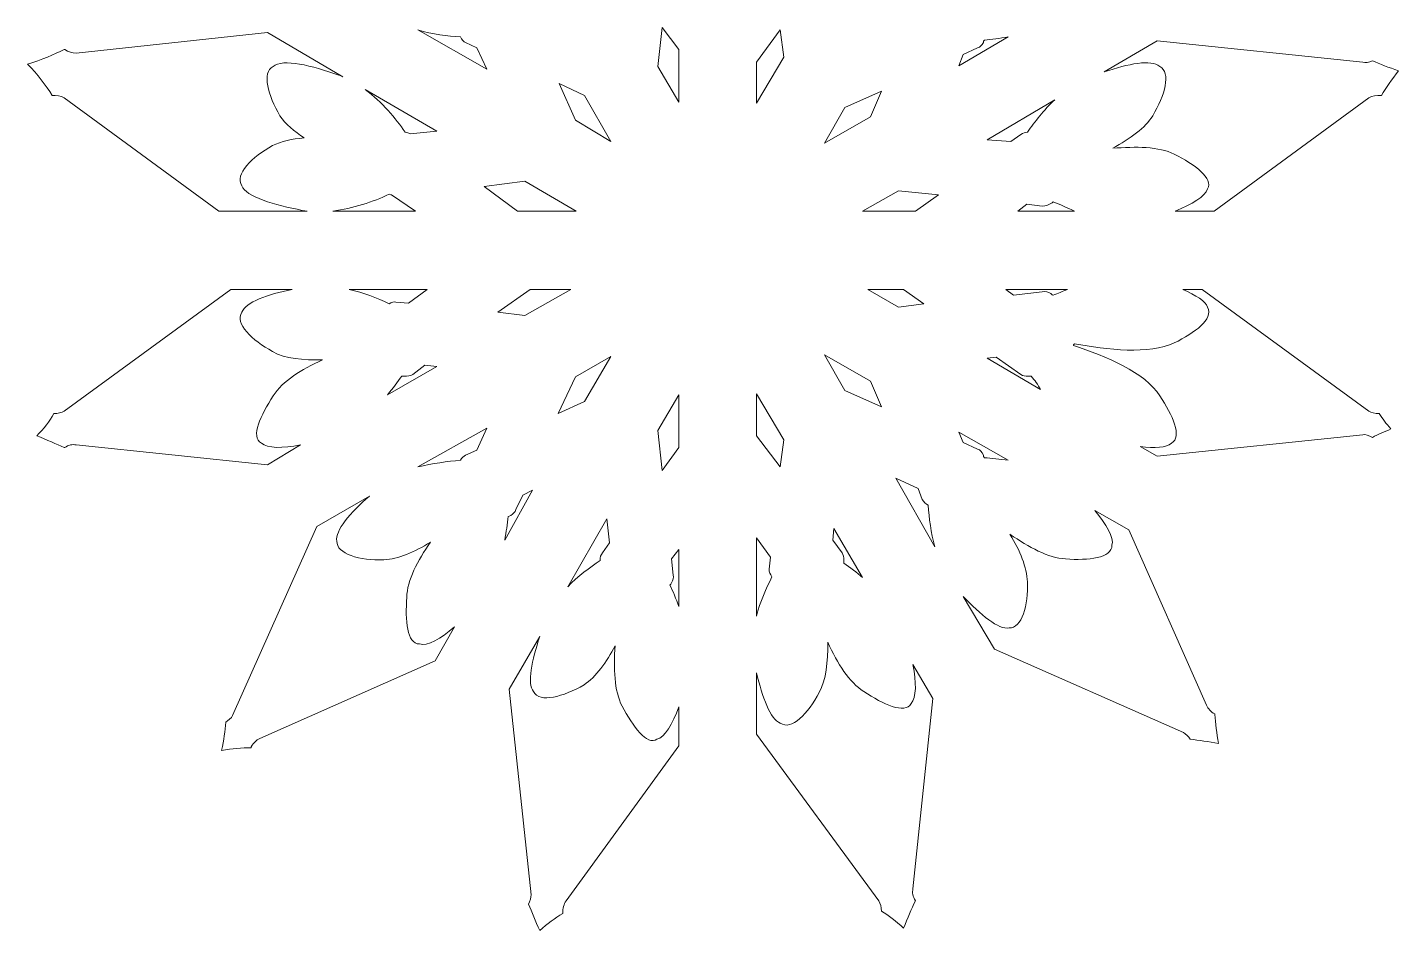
# Model space of a CAD drawing. Header units: centimetres. Extents: x -33.1 to -5.6, y 20.1 to 67.8.
# Drawn here: x -29.13 to -22.39, y 24.94 to 29.38 of the extents above; entities that cross this region are included whole.
import ezdxf

# ---------------------------------------------------------------- set-up
doc = ezdxf.new("R2010")
doc.units = ezdxf.units.CM
doc.header["$MEASUREMENT"] = 0
doc.layers.add('Layer 1', color=7, linetype='Continuous')

msp = doc.modelspace()

# ---------------------------------------------------------------- linework, layer by layer
at = {"layer": 'Layer 1', "color": 7, "lineweight": 0}
for points, knots in [([(-28.94663, 29.02937), (-28.94663, 29.02937), (-28.94663, 29.02937), (-28.94663, 29.02937), (-28.94663, 29.02937), (-28.96465, 29.04214), (-28.986, 29.04214), (-29.00559, 29.04214), (-29.00559, 29.04214), (-29.03667, 29.09165), (-29.07761, 29.14573), (-29.1277, 29.19602), (-29.1277, 29.19602), (-29.05558, 29.21736), (-28.9974, 29.24241), (-28.94663, 29.26775), (-28.94663, 29.26775), (-28.94663, 29.26775), (-28.94663, 29.26775), (-28.94331, 29.26775), (-28.94331, 29.26775), (-28.92791, 29.25498), (-28.90569, 29.2504), (-28.88844, 29.2504), (-28.88844, 29.2504), (-28.88844, 29.2504), (-27.94838, 29.35088), (-27.94838, 29.35088), (-27.94838, 29.35088), (-27.94838, 29.35088), (-27.57737, 29.13375), (-27.57737, 29.13375), (-27.57737, 29.13375), (-27.58068, 29.13375), (-27.58897, 29.14164), (-27.59784, 29.14164), (-27.59784, 29.14164), (-27.72813, 29.18783), (-27.87383, 29.22594), (-27.91964, 29.18374), (-27.91964, 29.18374), (-27.97791, 29.15421), (-27.94429, 29.04214), (-27.88689, 28.94166), (-27.88689, 28.94166), (-27.86067, 28.89956), (-27.81487, 28.86603), (-27.76819, 28.8328), (-27.76819, 28.8328), (-27.82715, 28.8291), (-27.88036, 28.81565), (-27.92305, 28.79518), (-27.92305, 28.79518), (-28.02372, 28.7411), (-28.11133, 28.65261), (-28.07362, 28.59823), (-28.07362, 28.59823), (-28.05724, 28.54453), (-27.91077, 28.50243), (-27.77725, 28.47709), (-27.77725, 28.47709), (-27.76819, 28.47339), (-27.76078, 28.47339), (-27.7526, 28.47339), (-27.7526, 28.47339), (-27.7526, 28.47339), (-28.18754, 28.47339), (-28.18754, 28.47339), (-28.18754, 28.47339), (-28.18754, 28.47339), (-28.94663, 29.02937), (-28.94663, 29.02937)], [0, 0, 0, 0, 0.0526316, 0.0526316, 0.0526316, 0.0526316, 0.1052632, 0.1052632, 0.1052632, 0.1052632, 0.1578947, 0.1578947, 0.1578947, 0.1578947, 0.2105263, 0.2105263, 0.2105263, 0.2105263, 0.2631579, 0.2631579, 0.2631579, 0.2631579, 0.3157895, 0.3157895, 0.3157895, 0.3157895, 0.3684211, 0.3684211, 0.3684211, 0.3684211, 0.4210526, 0.4210526, 0.4210526, 0.4210526, 0.4736842, 0.4736842, 0.4736842, 0.4736842, 0.5263158, 0.5263158, 0.5263158, 0.5263158, 0.5789474, 0.5789474, 0.5789474, 0.5789474, 0.6315789, 0.6315789, 0.6315789, 0.6315789, 0.6842105, 0.6842105, 0.6842105, 0.6842105, 0.7368421, 0.7368421, 0.7368421, 0.7368421, 0.7894737, 0.7894737, 0.7894737, 0.7894737, 0.8421053, 0.8421053, 0.8421053, 0.8421053, 0.8947368, 0.8947368, 0.8947368, 0.8947368, 1, 1, 1, 1]), ([(-27.00004, 29.32953), (-27.00004, 29.32953), (-27.00004, 29.32953), (-27.00004, 29.32953), (-27.00004, 29.32953), (-26.99186, 29.31726), (-26.98289, 29.30498), (-26.9747, 29.30127), (-26.9747, 29.30127), (-26.9747, 29.30127), (-26.91974, 29.27545), (-26.91974, 29.27545), (-26.91974, 29.27545), (-26.91974, 29.27545), (-26.87062, 29.17156), (-26.87062, 29.17156), (-26.87062, 29.17156), (-26.87062, 29.17156), (-27.20889, 29.36355), (-27.20889, 29.36355), (-27.20889, 29.36355), (-27.13833, 29.3423), (-27.06144, 29.33441), (-27.00004, 29.32953)], [0, 0, 0, 0, 0.1428571, 0.1428571, 0.1428571, 0.1428571, 0.2857143, 0.2857143, 0.2857143, 0.2857143, 0.4285714, 0.4285714, 0.4285714, 0.4285714, 0.5714286, 0.5714286, 0.5714286, 0.5714286, 0.7142857, 0.7142857, 0.7142857, 0.7142857, 1, 1, 1, 1]), ([(-25.92569, 29.00803), (-25.92569, 29.00803), (-25.92569, 29.00803), (-25.92569, 29.00803), (-25.92569, 29.00803), (-25.92569, 29.00803), (-26.02958, 29.18374), (-26.02958, 29.18374), (-26.02958, 29.18374), (-26.02958, 29.18374), (-26.00911, 29.37622), (-26.00911, 29.37622), (-26.00911, 29.37622), (-26.00911, 29.37622), (-25.92569, 29.26775), (-25.92569, 29.26775), (-25.92569, 29.26775), (-25.92569, 29.26775), (-25.92569, 29.00803), (-25.92569, 29.00803)], [0, 0, 0, 0, 0.1666667, 0.1666667, 0.1666667, 0.1666667, 0.3333333, 0.3333333, 0.3333333, 0.3333333, 0.5, 0.5, 0.5, 0.5, 0.6666667, 0.6666667, 0.6666667, 0.6666667, 1, 1, 1, 1]), ([(-25.54473, 29.20508), (-25.54473, 29.20508), (-25.54473, 29.20508), (-25.54473, 29.20508), (-25.54473, 29.20508), (-25.54473, 29.20508), (-25.42779, 29.36355), (-25.42779, 29.36355), (-25.42779, 29.36355), (-25.42779, 29.36355), (-25.41044, 29.22964), (-25.41044, 29.22964), (-25.41044, 29.22964), (-25.41044, 29.22964), (-25.54473, 29.00403), (-25.54473, 29.00403), (-25.54473, 29.00403), (-25.54473, 29.00403), (-25.54473, 29.20508), (-25.54473, 29.20508)], [0, 0, 0, 0, 0.1666667, 0.1666667, 0.1666667, 0.1666667, 0.3333333, 0.3333333, 0.3333333, 0.3333333, 0.5, 0.5, 0.5, 0.5, 0.6666667, 0.6666667, 0.6666667, 0.6666667, 1, 1, 1, 1]), ([(-24.52846, 29.24241), (-24.52846, 29.24241), (-24.52846, 29.24241), (-24.52846, 29.24241), (-24.52846, 29.24241), (-24.52846, 29.24241), (-24.4581, 29.27545), (-24.4581, 29.27545), (-24.4581, 29.27545), (-24.44504, 29.28032), (-24.43764, 29.28851), (-24.42945, 29.30127), (-24.42945, 29.30127), (-24.42945, 29.30498), (-24.42945, 29.31355), (-24.42458, 29.31355), (-24.42458, 29.31355), (-24.39183, 29.31726), (-24.34827, 29.32213), (-24.30734, 29.32953), (-24.30734, 29.32953), (-24.30734, 29.32953), (-24.55059, 29.18783), (-24.55059, 29.18783), (-24.55059, 29.18783), (-24.55059, 29.18783), (-24.52846, 29.24241), (-24.52846, 29.24241)], [0, 0, 0, 0, 0.125, 0.125, 0.125, 0.125, 0.25, 0.25, 0.25, 0.25, 0.375, 0.375, 0.375, 0.375, 0.5, 0.5, 0.5, 0.5, 0.625, 0.625, 0.625, 0.625, 0.75, 0.75, 0.75, 0.75, 1, 1, 1, 1]), ([(-23.29613, 28.47339), (-23.29613, 28.47339), (-23.29613, 28.47339), (-23.29613, 28.47339), (-23.29613, 28.47339), (-23.29613, 28.47339), (-23.48764, 28.47339), (-23.48764, 28.47339), (-23.48764, 28.47339), (-23.4049, 28.50691), (-23.33775, 28.54453), (-23.32888, 28.58263), (-23.32888, 28.58263), (-23.29613, 28.63263), (-23.39174, 28.70348), (-23.49163, 28.75299), (-23.49163, 28.75299), (-23.56784, 28.79109), (-23.68167, 28.79109), (-23.79404, 28.78213), (-23.79404, 28.78213), (-23.70954, 28.8291), (-23.63333, 28.8828), (-23.59747, 28.94166), (-23.59747, 28.94166), (-23.53831, 29.04214), (-23.50566, 29.15421), (-23.56307, 29.18374), (-23.56307, 29.18374), (-23.60478, 29.22194), (-23.71861, 29.19602), (-23.83565, 29.15792), (-23.83565, 29.15792), (-23.83565, 29.15792), (-23.57613, 29.30956), (-23.57613, 29.30956), (-23.57613, 29.30956), (-23.57613, 29.30956), (-22.56551, 29.20508), (-22.56551, 29.20508), (-22.56551, 29.20508), (-22.55157, 29.2006), (-22.53598, 29.20508), (-22.51805, 29.21278), (-22.51805, 29.21278), (-22.48043, 29.19602), (-22.43862, 29.17955), (-22.38941, 29.16279), (-22.38941, 29.16279), (-22.42215, 29.12156), (-22.45168, 29.07937), (-22.47302, 29.04214), (-22.47302, 29.04214), (-22.47302, 29.04214), (-22.47702, 29.04214), (-22.47702, 29.04214), (-22.47702, 29.04214), (-22.4967, 29.04214), (-22.51805, 29.04214), (-22.53598, 29.02937), (-22.53598, 29.02937), (-22.53598, 29.02937), (-23.29613, 28.47339), (-23.29613, 28.47339)], [0, 0, 0, 0, 0.0588235, 0.0588235, 0.0588235, 0.0588235, 0.1176471, 0.1176471, 0.1176471, 0.1176471, 0.1764706, 0.1764706, 0.1764706, 0.1764706, 0.2352941, 0.2352941, 0.2352941, 0.2352941, 0.2941176, 0.2941176, 0.2941176, 0.2941176, 0.3529412, 0.3529412, 0.3529412, 0.3529412, 0.4117647, 0.4117647, 0.4117647, 0.4117647, 0.4705882, 0.4705882, 0.4705882, 0.4705882, 0.5294118, 0.5294118, 0.5294118, 0.5294118, 0.5882353, 0.5882353, 0.5882353, 0.5882353, 0.6470588, 0.6470588, 0.6470588, 0.6470588, 0.7058824, 0.7058824, 0.7058824, 0.7058824, 0.7647059, 0.7647059, 0.7647059, 0.7647059, 0.8235294, 0.8235294, 0.8235294, 0.8235294, 0.8823529, 0.8823529, 0.8823529, 0.8823529, 1, 1, 1, 1]), ([(-27.24651, 28.85327), (-27.24651, 28.85327), (-27.24651, 28.85327), (-27.24651, 28.85327), (-27.24651, 28.85327), (-27.25469, 28.85834), (-27.26298, 28.85834), (-27.27194, 28.86194), (-27.27194, 28.86194), (-27.31697, 28.92909), (-27.38499, 29.00803), (-27.46773, 29.07118), (-27.46773, 29.07118), (-27.46773, 29.07118), (-27.1164, 28.86603), (-27.1164, 28.86603), (-27.1164, 28.86603), (-27.1164, 28.86603), (-27.24651, 28.85327), (-27.24651, 28.85327)], [0, 0, 0, 0, 0.1666667, 0.1666667, 0.1666667, 0.1666667, 0.3333333, 0.3333333, 0.3333333, 0.3333333, 0.5, 0.5, 0.5, 0.5, 0.6666667, 0.6666667, 0.6666667, 0.6666667, 1, 1, 1, 1]), ([(-26.38997, 29.04214), (-26.38997, 29.04214), (-26.38997, 29.04214), (-26.38997, 29.04214), (-26.38997, 29.04214), (-26.38997, 29.04214), (-26.26055, 28.81565), (-26.26055, 28.81565), (-26.26055, 28.81565), (-26.26055, 28.81565), (-26.43499, 28.92042), (-26.43499, 28.92042), (-26.43499, 28.92042), (-26.43499, 28.92042), (-26.5152, 29.10022), (-26.5152, 29.10022), (-26.5152, 29.10022), (-26.5152, 29.10022), (-26.38997, 29.04214), (-26.38997, 29.04214)], [0, 0, 0, 0, 0.1666667, 0.1666667, 0.1666667, 0.1666667, 0.3333333, 0.3333333, 0.3333333, 0.3333333, 0.5, 0.5, 0.5, 0.5, 0.6666667, 0.6666667, 0.6666667, 0.6666667, 1, 1, 1, 1]), ([(-25.11076, 28.98318), (-25.11076, 28.98318), (-25.11076, 28.98318), (-25.11076, 28.98318), (-25.11076, 28.98318), (-25.11076, 28.98318), (-24.93066, 29.06212), (-24.93066, 29.06212), (-24.93066, 29.06212), (-24.93066, 29.06212), (-24.98475, 28.93718), (-24.98475, 28.93718), (-24.98475, 28.93718), (-24.98475, 28.93718), (-25.21066, 28.80746), (-25.21066, 28.80746), (-25.21066, 28.80746), (-25.21066, 28.80746), (-25.11076, 28.98318), (-25.11076, 28.98318)], [0, 0, 0, 0, 0.1666667, 0.1666667, 0.1666667, 0.1666667, 0.3333333, 0.3333333, 0.3333333, 0.3333333, 0.5, 0.5, 0.5, 0.5, 0.6666667, 0.6666667, 0.6666667, 0.6666667, 1, 1, 1, 1]), ([(-24.41142, 28.82423), (-24.41142, 28.82423), (-24.41142, 28.82423), (-24.41142, 28.82423), (-24.41142, 28.82423), (-24.41142, 28.82423), (-24.0789, 29.02079), (-24.0789, 29.02079), (-24.0789, 29.02079), (-24.13211, 28.9708), (-24.17792, 28.91184), (-24.21319, 28.86194), (-24.21319, 28.86194), (-24.2246, 28.85834), (-24.23619, 28.85834), (-24.24594, 28.84927), (-24.24594, 28.84927), (-24.24594, 28.84927), (-24.29506, 28.81565), (-24.29506, 28.81565), (-24.29506, 28.81565), (-24.29506, 28.81565), (-24.41142, 28.82423), (-24.41142, 28.82423)], [0, 0, 0, 0, 0.1428571, 0.1428571, 0.1428571, 0.1428571, 0.2857143, 0.2857143, 0.2857143, 0.2857143, 0.4285714, 0.4285714, 0.4285714, 0.4285714, 0.5714286, 0.5714286, 0.5714286, 0.5714286, 0.7142857, 0.7142857, 0.7142857, 0.7142857, 1, 1, 1, 1]), ([(-26.88368, 28.59452), (-26.88368, 28.59452), (-26.88368, 28.59452), (-26.88368, 28.59452), (-26.88368, 28.59452), (-26.88368, 28.59452), (-26.68312, 28.61986), (-26.68312, 28.61986), (-26.68312, 28.61986), (-26.68312, 28.61986), (-26.431, 28.47339), (-26.431, 28.47339), (-26.431, 28.47339), (-26.431, 28.47339), (-26.72005, 28.47339), (-26.72005, 28.47339), (-26.72005, 28.47339), (-26.72005, 28.47339), (-26.88368, 28.59452), (-26.88368, 28.59452)], [0, 0, 0, 0, 0.1666667, 0.1666667, 0.1666667, 0.1666667, 0.3333333, 0.3333333, 0.3333333, 0.3333333, 0.5, 0.5, 0.5, 0.5, 0.6666667, 0.6666667, 0.6666667, 0.6666667, 1, 1, 1, 1]), ([(-24.76353, 28.47339), (-24.76353, 28.47339), (-24.76353, 28.47339), (-24.76353, 28.47339), (-24.76353, 28.47339), (-24.76353, 28.47339), (-25.02315, 28.47339), (-25.02315, 28.47339), (-25.02315, 28.47339), (-25.02315, 28.47339), (-24.84627, 28.57318), (-24.84627, 28.57318), (-24.84627, 28.57318), (-24.84627, 28.57318), (-24.6497, 28.55281), (-24.6497, 28.55281), (-24.6497, 28.55281), (-24.6497, 28.55281), (-24.76353, 28.47339), (-24.76353, 28.47339)], [0, 0, 0, 0, 0.1666667, 0.1666667, 0.1666667, 0.1666667, 0.3333333, 0.3333333, 0.3333333, 0.3333333, 0.5, 0.5, 0.5, 0.5, 0.6666667, 0.6666667, 0.6666667, 0.6666667, 1, 1, 1, 1]), ([(-27.62737, 28.47339), (-27.62737, 28.47339), (-27.62737, 28.47339), (-27.62737, 28.47339), (-27.62737, 28.47339), (-27.52669, 28.48596), (-27.42992, 28.5188), (-27.34971, 28.55642), (-27.34971, 28.55642), (-27.34572, 28.55281), (-27.33831, 28.55281), (-27.33831, 28.55281), (-27.33831, 28.55281), (-27.33831, 28.55281), (-27.22117, 28.47339), (-27.22117, 28.47339), (-27.22117, 28.47339), (-27.22117, 28.47339), (-27.62737, 28.47339), (-27.62737, 28.47339)], [0, 0, 0, 0, 0.1666667, 0.1666667, 0.1666667, 0.1666667, 0.3333333, 0.3333333, 0.3333333, 0.3333333, 0.5, 0.5, 0.5, 0.5, 0.6666667, 0.6666667, 0.6666667, 0.6666667, 1, 1, 1, 1]), ([(-24.26075, 28.47339), (-24.26075, 28.47339), (-24.26075, 28.47339), (-24.26075, 28.47339), (-24.26075, 28.47339), (-24.26075, 28.47339), (-24.21651, 28.50691), (-24.21651, 28.50691), (-24.21651, 28.50691), (-24.21651, 28.50691), (-24.14039, 28.49833), (-24.14039, 28.49833), (-24.14039, 28.49833), (-24.12315, 28.49833), (-24.11165, 28.50243), (-24.09859, 28.51061), (-24.09859, 28.51061), (-24.09362, 28.51061), (-24.0903, 28.5188), (-24.08631, 28.5188), (-24.08631, 28.5188), (-24.0561, 28.50691), (-24.01916, 28.48966), (-23.98154, 28.47339), (-23.98154, 28.47339), (-23.98154, 28.47339), (-24.26075, 28.47339), (-24.26075, 28.47339)], [0, 0, 0, 0, 0.125, 0.125, 0.125, 0.125, 0.25, 0.25, 0.25, 0.25, 0.375, 0.375, 0.375, 0.375, 0.5, 0.5, 0.5, 0.5, 0.625, 0.625, 0.625, 0.625, 0.75, 0.75, 0.75, 0.75, 1, 1, 1, 1]), ([(-28.88844, 27.32399), (-28.88844, 27.32399), (-28.88844, 27.32399), (-28.88844, 27.32399), (-28.88844, 27.32399), (-28.90569, 27.32847), (-28.92791, 27.32399), (-28.94331, 27.31054), (-28.94331, 27.31054), (-28.94331, 27.31054), (-28.94663, 27.31054), (-28.94663, 27.31054), (-28.94663, 27.31054), (-28.986, 27.32847), (-29.03102, 27.34845), (-29.0818, 27.36941), (-29.0818, 27.36941), (-29.04739, 27.40303), (-29.01874, 27.44065), (-28.9974, 27.47836), (-28.9974, 27.47836), (-28.97606, 27.47836), (-28.96066, 27.48275), (-28.94663, 27.49064), (-28.94663, 27.49064), (-28.94663, 27.49064), (-28.12848, 28.08843), (-28.12848, 28.08843), (-28.12848, 28.08843), (-28.12848, 28.08843), (-27.82715, 28.08843), (-27.82715, 28.08843), (-27.82715, 28.08843), (-27.94429, 28.06388), (-28.05724, 28.02577), (-28.07362, 27.97578), (-28.07362, 27.97578), (-28.11133, 27.92169), (-28.02372, 27.83778), (-27.92305, 27.7834), (-27.92305, 27.7834), (-27.86067, 27.74529), (-27.77228, 27.74159), (-27.67726, 27.74159), (-27.67726, 27.74159), (-27.78135, 27.69608), (-27.87383, 27.63721), (-27.91964, 27.56597), (-27.91964, 27.56597), (-27.98103, 27.46969), (-28.03346, 27.36492), (-27.97791, 27.33218), (-27.97791, 27.33218), (-27.94838, 27.30684), (-27.87383, 27.30684), (-27.78534, 27.32399), (-27.78534, 27.32399), (-27.78534, 27.32399), (-27.94838, 27.22693), (-27.94838, 27.22693), (-27.94838, 27.22693), (-27.94838, 27.22693), (-28.88844, 27.32399), (-28.88844, 27.32399)], [0, 0, 0, 0, 0.0588235, 0.0588235, 0.0588235, 0.0588235, 0.1176471, 0.1176471, 0.1176471, 0.1176471, 0.1764706, 0.1764706, 0.1764706, 0.1764706, 0.2352941, 0.2352941, 0.2352941, 0.2352941, 0.2941176, 0.2941176, 0.2941176, 0.2941176, 0.3529412, 0.3529412, 0.3529412, 0.3529412, 0.4117647, 0.4117647, 0.4117647, 0.4117647, 0.4705882, 0.4705882, 0.4705882, 0.4705882, 0.5294118, 0.5294118, 0.5294118, 0.5294118, 0.5882353, 0.5882353, 0.5882353, 0.5882353, 0.6470588, 0.6470588, 0.6470588, 0.6470588, 0.7058824, 0.7058824, 0.7058824, 0.7058824, 0.7647059, 0.7647059, 0.7647059, 0.7647059, 0.8235294, 0.8235294, 0.8235294, 0.8235294, 0.8823529, 0.8823529, 0.8823529, 0.8823529, 1, 1, 1, 1]), ([(-27.16299, 28.08843), (-27.16299, 28.08843), (-27.16299, 28.08843), (-27.16299, 28.08843), (-27.16299, 28.08843), (-27.16299, 28.08843), (-27.25469, 28.02158), (-27.25469, 28.02158), (-27.25469, 28.02158), (-27.25469, 28.02158), (-27.31697, 28.02577), (-27.31697, 28.02577), (-27.31697, 28.02577), (-27.32603, 28.02986), (-27.33831, 28.02577), (-27.34971, 28.01758), (-27.34971, 28.01758), (-27.41033, 28.04663), (-27.47582, 28.07196), (-27.54628, 28.08843), (-27.54628, 28.08843), (-27.54628, 28.08843), (-27.16299, 28.08843), (-27.16299, 28.08843)], [0, 0, 0, 0, 0.1428571, 0.1428571, 0.1428571, 0.1428571, 0.2857143, 0.2857143, 0.2857143, 0.2857143, 0.4285714, 0.4285714, 0.4285714, 0.4285714, 0.5714286, 0.5714286, 0.5714286, 0.5714286, 0.7142857, 0.7142857, 0.7142857, 0.7142857, 1, 1, 1, 1]), ([(-26.81575, 27.97578), (-26.81575, 27.97578), (-26.81575, 27.97578), (-26.81575, 27.97578), (-26.81575, 27.97578), (-26.81575, 27.97578), (-26.6569, 28.08843), (-26.6569, 28.08843), (-26.6569, 28.08843), (-26.6569, 28.08843), (-26.45799, 28.08843), (-26.45799, 28.08843), (-26.45799, 28.08843), (-26.45799, 28.08843), (-26.68312, 27.9595), (-26.68312, 27.9595), (-26.68312, 27.9595), (-26.68312, 27.9595), (-26.81575, 27.97578), (-26.81575, 27.97578)], [0, 0, 0, 0, 0.1666667, 0.1666667, 0.1666667, 0.1666667, 0.3333333, 0.3333333, 0.3333333, 0.3333333, 0.5, 0.5, 0.5, 0.5, 0.6666667, 0.6666667, 0.6666667, 0.6666667, 1, 1, 1, 1]), ([(-24.99781, 28.08843), (-24.99781, 28.08843), (-24.99781, 28.08843), (-24.99781, 28.08843), (-24.99781, 28.08843), (-24.99781, 28.08843), (-24.82171, 28.08843), (-24.82171, 28.08843), (-24.82171, 28.08843), (-24.82171, 28.08843), (-24.72182, 28.01758), (-24.72182, 28.01758), (-24.72182, 28.01758), (-24.72182, 28.01758), (-24.84627, 28.00111), (-24.84627, 28.00111), (-24.84627, 28.00111), (-24.84627, 28.00111), (-24.99781, 28.08843), (-24.99781, 28.08843)], [0, 0, 0, 0, 0.1666667, 0.1666667, 0.1666667, 0.1666667, 0.3333333, 0.3333333, 0.3333333, 0.3333333, 0.5, 0.5, 0.5, 0.5, 0.6666667, 0.6666667, 0.6666667, 0.6666667, 1, 1, 1, 1]), ([(-24.282, 28.05939), (-24.282, 28.05939), (-24.282, 28.05939), (-24.282, 28.05939), (-24.282, 28.05939), (-24.282, 28.05939), (-24.31962, 28.08843), (-24.31962, 28.08843), (-24.31962, 28.08843), (-24.31962, 28.08843), (-24.01663, 28.08843), (-24.01663, 28.08843), (-24.01663, 28.08843), (-24.03963, 28.08025), (-24.06496, 28.06758), (-24.08631, 28.05939), (-24.08631, 28.05939), (-24.0903, 28.05939), (-24.09362, 28.06388), (-24.09859, 28.06758), (-24.09859, 28.06758), (-24.11165, 28.07616), (-24.12315, 28.08025), (-24.14039, 28.07616), (-24.14039, 28.07616), (-24.14039, 28.07616), (-24.282, 28.05939), (-24.282, 28.05939)], [0, 0, 0, 0, 0.125, 0.125, 0.125, 0.125, 0.25, 0.25, 0.25, 0.25, 0.375, 0.375, 0.375, 0.375, 0.5, 0.5, 0.5, 0.5, 0.625, 0.625, 0.625, 0.625, 0.75, 0.75, 0.75, 0.75, 1, 1, 1, 1]), ([(-22.53598, 27.49064), (-22.53598, 27.49064), (-22.53598, 27.49064), (-22.53598, 27.49064), (-22.53598, 27.49064), (-22.52292, 27.48275), (-22.50742, 27.47836), (-22.48443, 27.47836), (-22.48443, 27.47836), (-22.46815, 27.45254), (-22.45168, 27.42915), (-22.42722, 27.40303), (-22.42722, 27.40303), (-22.45996, 27.38656), (-22.49017, 27.37837), (-22.51805, 27.36122), (-22.51805, 27.36122), (-22.53598, 27.36941), (-22.55157, 27.37837), (-22.56551, 27.37399), (-22.56551, 27.37399), (-22.56551, 27.37399), (-23.57613, 27.26903), (-23.57613, 27.26903), (-23.57613, 27.26903), (-23.57613, 27.26903), (-23.65955, 27.31571), (-23.65955, 27.31571), (-23.65955, 27.31571), (-23.5884, 27.30684), (-23.52944, 27.31054), (-23.50566, 27.33218), (-23.50566, 27.33218), (-23.45002, 27.36492), (-23.50069, 27.46969), (-23.56307, 27.56597), (-23.56307, 27.56597), (-23.63333, 27.67932), (-23.83078, 27.76244), (-23.98641, 27.81215), (-23.98641, 27.81215), (-23.98641, 27.81215), (-23.98641, 27.81644), (-23.98641, 27.81644), (-23.98641, 27.81644), (-23.98641, 27.81644), (-23.98154, 27.82102), (-23.98154, 27.82102), (-23.98154, 27.82102), (-23.82337, 27.79227), (-23.61374, 27.76693), (-23.49163, 27.82521), (-23.49163, 27.82521), (-23.39174, 27.87559), (-23.29613, 27.94186), (-23.32888, 28.00111), (-23.32888, 28.00111), (-23.33375, 28.02986), (-23.38862, 28.05939), (-23.45002, 28.08843), (-23.45002, 28.08843), (-23.45002, 28.08843), (-23.355, 28.08843), (-23.355, 28.08843), (-23.355, 28.08843), (-23.355, 28.08843), (-22.53598, 27.49064), (-22.53598, 27.49064)], [0, 0, 0, 0, 0.0555556, 0.0555556, 0.0555556, 0.0555556, 0.1111111, 0.1111111, 0.1111111, 0.1111111, 0.1666667, 0.1666667, 0.1666667, 0.1666667, 0.2222222, 0.2222222, 0.2222222, 0.2222222, 0.2777778, 0.2777778, 0.2777778, 0.2777778, 0.3333333, 0.3333333, 0.3333333, 0.3333333, 0.3888889, 0.3888889, 0.3888889, 0.3888889, 0.4444444, 0.4444444, 0.4444444, 0.4444444, 0.5, 0.5, 0.5, 0.5, 0.5555556, 0.5555556, 0.5555556, 0.5555556, 0.6111111, 0.6111111, 0.6111111, 0.6111111, 0.6666667, 0.6666667, 0.6666667, 0.6666667, 0.7222222, 0.7222222, 0.7222222, 0.7222222, 0.7777778, 0.7777778, 0.7777778, 0.7777778, 0.8333333, 0.8333333, 0.8333333, 0.8333333, 0.8888889, 0.8888889, 0.8888889, 0.8888889, 1, 1, 1, 1]), ([(-24.98475, 27.63721), (-24.98475, 27.63721), (-24.98475, 27.63721), (-24.98475, 27.63721), (-24.98475, 27.63721), (-24.98475, 27.63721), (-24.93066, 27.51198), (-24.93066, 27.51198), (-24.93066, 27.51198), (-24.93066, 27.51198), (-25.11076, 27.59131), (-25.11076, 27.59131), (-25.11076, 27.59131), (-25.11076, 27.59131), (-25.21066, 27.76693), (-25.21066, 27.76693), (-25.21066, 27.76693), (-25.21066, 27.76693), (-24.98475, 27.63721), (-24.98475, 27.63721)], [0, 0, 0, 0, 0.1666667, 0.1666667, 0.1666667, 0.1666667, 0.3333333, 0.3333333, 0.3333333, 0.3333333, 0.5, 0.5, 0.5, 0.5, 0.6666667, 0.6666667, 0.6666667, 0.6666667, 1, 1, 1, 1]), ([(-27.28832, 27.66255), (-27.28832, 27.66255), (-27.28832, 27.66255), (-27.28832, 27.66255), (-27.28832, 27.66255), (-27.28422, 27.66255), (-27.28003, 27.66255), (-27.28003, 27.66255), (-27.28003, 27.66255), (-27.25801, 27.66255), (-27.24651, 27.66255), (-27.23335, 27.67074), (-27.23335, 27.67074), (-27.23335, 27.67074), (-27.17527, 27.71625), (-27.17527, 27.71625), (-27.17527, 27.71625), (-27.17527, 27.71625), (-27.1164, 27.70884), (-27.1164, 27.70884), (-27.1164, 27.70884), (-27.1164, 27.70884), (-27.35878, 27.57036), (-27.35878, 27.57036), (-27.35878, 27.57036), (-27.33012, 27.6033), (-27.30878, 27.63263), (-27.28832, 27.66255)], [0, 0, 0, 0, 0.125, 0.125, 0.125, 0.125, 0.25, 0.25, 0.25, 0.25, 0.375, 0.375, 0.375, 0.375, 0.5, 0.5, 0.5, 0.5, 0.625, 0.625, 0.625, 0.625, 0.75, 0.75, 0.75, 0.75, 1, 1, 1, 1]), ([(-26.38997, 27.53683), (-26.38997, 27.53683), (-26.38997, 27.53683), (-26.38997, 27.53683), (-26.38997, 27.53683), (-26.38997, 27.53683), (-26.51929, 27.47836), (-26.51929, 27.47836), (-26.51929, 27.47836), (-26.51929, 27.47836), (-26.43499, 27.65797), (-26.43499, 27.65797), (-26.43499, 27.65797), (-26.43499, 27.65797), (-26.26055, 27.75806), (-26.26055, 27.75806), (-26.26055, 27.75806), (-26.26055, 27.75806), (-26.38997, 27.53683), (-26.38997, 27.53683)], [0, 0, 0, 0, 0.1666667, 0.1666667, 0.1666667, 0.1666667, 0.3333333, 0.3333333, 0.3333333, 0.3333333, 0.5, 0.5, 0.5, 0.5, 0.6666667, 0.6666667, 0.6666667, 0.6666667, 1, 1, 1, 1]), ([(-24.3663, 27.75465), (-24.3663, 27.75465), (-24.3663, 27.75465), (-24.3663, 27.75465), (-24.3663, 27.75465), (-24.3663, 27.75465), (-24.24594, 27.67074), (-24.24594, 27.67074), (-24.24594, 27.67074), (-24.23619, 27.66255), (-24.2246, 27.66255), (-24.20666, 27.66255), (-24.20666, 27.66255), (-24.20666, 27.66255), (-24.19926, 27.66255), (-24.19526, 27.66255), (-24.19526, 27.66255), (-24.17792, 27.64082), (-24.16076, 27.62006), (-24.14858, 27.59589), (-24.14858, 27.59589), (-24.14858, 27.59589), (-24.41142, 27.75017), (-24.41142, 27.75017), (-24.41142, 27.75017), (-24.41142, 27.75017), (-24.3663, 27.75465), (-24.3663, 27.75465)], [0, 0, 0, 0, 0.125, 0.125, 0.125, 0.125, 0.25, 0.25, 0.25, 0.25, 0.375, 0.375, 0.375, 0.375, 0.5, 0.5, 0.5, 0.5, 0.625, 0.625, 0.625, 0.625, 0.75, 0.75, 0.75, 0.75, 1, 1, 1, 1]), ([(-25.92569, 27.31054), (-25.92569, 27.31054), (-25.92569, 27.31054), (-25.92569, 27.31054), (-25.92569, 27.31054), (-25.92569, 27.31054), (-26.00911, 27.19818), (-26.00911, 27.19818), (-26.00911, 27.19818), (-26.00911, 27.19818), (-26.02958, 27.39474), (-26.02958, 27.39474), (-26.02958, 27.39474), (-26.02958, 27.39474), (-25.92569, 27.57036), (-25.92569, 27.57036), (-25.92569, 27.57036), (-25.92569, 27.57036), (-25.92569, 27.31054), (-25.92569, 27.31054)], [0, 0, 0, 0, 0.1666667, 0.1666667, 0.1666667, 0.1666667, 0.3333333, 0.3333333, 0.3333333, 0.3333333, 0.5, 0.5, 0.5, 0.5, 0.6666667, 0.6666667, 0.6666667, 0.6666667, 1, 1, 1, 1]), ([(-25.54473, 27.57484), (-25.54473, 27.57484), (-25.54473, 27.57484), (-25.54473, 27.57484), (-25.54473, 27.57484), (-25.54473, 27.57484), (-25.41044, 27.34845), (-25.41044, 27.34845), (-25.41044, 27.34845), (-25.41044, 27.34845), (-25.42779, 27.21582), (-25.42779, 27.21582), (-25.42779, 27.21582), (-25.42779, 27.21582), (-25.54473, 27.36941), (-25.54473, 27.36941), (-25.54473, 27.36941), (-25.54473, 27.36941), (-25.54473, 27.57484), (-25.54473, 27.57484)], [0, 0, 0, 0, 0.1666667, 0.1666667, 0.1666667, 0.1666667, 0.3333333, 0.3333333, 0.3333333, 0.3333333, 0.5, 0.5, 0.5, 0.5, 0.6666667, 0.6666667, 0.6666667, 0.6666667, 1, 1, 1, 1]), ([(-26.91974, 27.29895), (-26.91974, 27.29895), (-26.91974, 27.29895), (-26.91974, 27.29895), (-26.91974, 27.29895), (-26.91974, 27.29895), (-26.9747, 27.27322), (-26.9747, 27.27322), (-26.9747, 27.27322), (-26.98289, 27.26903), (-26.99186, 27.26084), (-27.00004, 27.24856), (-27.00004, 27.24856), (-27.06144, 27.24398), (-27.13833, 27.23229), (-27.20889, 27.21582), (-27.20889, 27.21582), (-27.20889, 27.21582), (-26.87062, 27.40673), (-26.87062, 27.40673), (-26.87062, 27.40673), (-26.87062, 27.40673), (-26.91974, 27.29895), (-26.91974, 27.29895)], [0, 0, 0, 0, 0.1428571, 0.1428571, 0.1428571, 0.1428571, 0.2857143, 0.2857143, 0.2857143, 0.2857143, 0.4285714, 0.4285714, 0.4285714, 0.4285714, 0.5714286, 0.5714286, 0.5714286, 0.5714286, 0.7142857, 0.7142857, 0.7142857, 0.7142857, 1, 1, 1, 1]), ([(-24.52846, 27.33588), (-24.52846, 27.33588), (-24.52846, 27.33588), (-24.52846, 27.33588), (-24.52846, 27.33588), (-24.52846, 27.33588), (-24.55059, 27.38656), (-24.55059, 27.38656), (-24.55059, 27.38656), (-24.55059, 27.38656), (-24.30734, 27.24856), (-24.30734, 27.24856), (-24.30734, 27.24856), (-24.34827, 27.25226), (-24.39183, 27.26084), (-24.42458, 27.26084), (-24.42458, 27.26084), (-24.42945, 27.26503), (-24.42945, 27.26903), (-24.42945, 27.27322), (-24.42945, 27.27322), (-24.43764, 27.29037), (-24.44504, 27.29895), (-24.4581, 27.30314), (-24.4581, 27.30314), (-24.4581, 27.30314), (-24.52846, 27.33588), (-24.52846, 27.33588)], [0, 0, 0, 0, 0.125, 0.125, 0.125, 0.125, 0.25, 0.25, 0.25, 0.25, 0.375, 0.375, 0.375, 0.375, 0.5, 0.5, 0.5, 0.5, 0.625, 0.625, 0.625, 0.625, 0.75, 0.75, 0.75, 0.75, 1, 1, 1, 1]), ([(-24.85933, 27.16056), (-24.85933, 27.16056), (-24.85933, 27.16056), (-24.85933, 27.16056), (-24.85933, 27.16056), (-24.85933, 27.16056), (-24.75037, 27.11027), (-24.75037, 27.11027), (-24.75037, 27.11027), (-24.75037, 27.11027), (-24.73068, 27.05618), (-24.73068, 27.05618), (-24.73068, 27.05618), (-24.72182, 27.04312), (-24.71275, 27.03601), (-24.70135, 27.02714), (-24.70135, 27.02714), (-24.69628, 26.96448), (-24.68829, 26.89285), (-24.66773, 26.82239), (-24.66773, 26.82239), (-24.66773, 26.82239), (-24.85933, 27.16056), (-24.85933, 27.16056)], [0, 0, 0, 0, 0.1428571, 0.1428571, 0.1428571, 0.1428571, 0.2857143, 0.2857143, 0.2857143, 0.2857143, 0.4285714, 0.4285714, 0.4285714, 0.4285714, 0.5714286, 0.5714286, 0.5714286, 0.5714286, 0.7142857, 0.7142857, 0.7142857, 0.7142857, 1, 1, 1, 1]), ([(-26.78213, 26.85591), (-26.78213, 26.85591), (-26.78213, 26.85591), (-26.78213, 26.85591), (-26.78213, 26.85591), (-26.77404, 26.89713), (-26.76985, 26.93495), (-26.76586, 26.97257), (-26.76586, 26.97257), (-26.76586, 26.97257), (-26.75679, 26.97257), (-26.7528, 26.97715), (-26.7528, 26.97715), (-26.74052, 26.98484), (-26.73145, 26.99352), (-26.72746, 27.00609), (-26.72746, 27.00609), (-26.72746, 27.00609), (-26.69384, 27.07665), (-26.69384, 27.07665), (-26.69384, 27.07665), (-26.69384, 27.07665), (-26.6455, 27.10238), (-26.6455, 27.10238), (-26.6455, 27.10238), (-26.6455, 27.10238), (-26.78213, 26.85591), (-26.78213, 26.85591)], [0, 0, 0, 0, 0.125, 0.125, 0.125, 0.125, 0.25, 0.25, 0.25, 0.25, 0.375, 0.375, 0.375, 0.375, 0.5, 0.5, 0.5, 0.5, 0.625, 0.625, 0.625, 0.625, 0.75, 0.75, 0.75, 0.75, 1, 1, 1, 1]), ([(-27.12459, 26.2626), (-27.12459, 26.2626), (-27.12459, 26.2626), (-27.12459, 26.2626), (-27.12459, 26.2626), (-27.12459, 26.2626), (-27.98591, 25.88145), (-27.98591, 25.88145), (-27.98591, 25.88145), (-28.00325, 25.87317), (-28.01465, 25.86059), (-28.02859, 25.84042), (-28.02859, 25.84042), (-28.02859, 25.84042), (-28.02859, 25.83506), (-28.02859, 25.83506), (-28.02859, 25.83506), (-28.07362, 25.83506), (-28.11961, 25.83136), (-28.17429, 25.82278), (-28.17429, 25.82278), (-28.16123, 25.87317), (-28.15714, 25.91868), (-28.15314, 25.96078), (-28.15314, 25.96078), (-28.14154, 25.96936), (-28.12439, 25.98183), (-28.11961, 25.99401), (-28.11961, 25.99401), (-28.11961, 25.99401), (-27.70591, 26.92277), (-27.70591, 26.92277), (-27.70591, 26.92277), (-27.70591, 26.92277), (-27.44727, 27.07246), (-27.44727, 27.07246), (-27.44727, 27.07246), (-27.53888, 26.99352), (-27.6183, 26.90094), (-27.6069, 26.85133), (-27.6069, 26.85133), (-27.61012, 26.78789), (-27.49307, 26.75524), (-27.37593, 26.75884), (-27.37593, 26.75884), (-27.30557, 26.76372), (-27.22536, 26.79695), (-27.14662, 26.84656), (-27.14662, 26.84656), (-27.20889, 26.75524), (-27.26298, 26.65895), (-27.26298, 26.57504), (-27.26298, 26.57504), (-27.27194, 26.46238), (-27.26298, 26.34573), (-27.20061, 26.34573), (-27.20061, 26.34573), (-27.16299, 26.33296), (-27.09584, 26.37019), (-27.02957, 26.42935), (-27.02957, 26.42935), (-27.02957, 26.42935), (-27.12459, 26.2626), (-27.12459, 26.2626)], [0, 0, 0, 0, 0.0588235, 0.0588235, 0.0588235, 0.0588235, 0.1176471, 0.1176471, 0.1176471, 0.1176471, 0.1764706, 0.1764706, 0.1764706, 0.1764706, 0.2352941, 0.2352941, 0.2352941, 0.2352941, 0.2941176, 0.2941176, 0.2941176, 0.2941176, 0.3529412, 0.3529412, 0.3529412, 0.3529412, 0.4117647, 0.4117647, 0.4117647, 0.4117647, 0.4705882, 0.4705882, 0.4705882, 0.4705882, 0.5294118, 0.5294118, 0.5294118, 0.5294118, 0.5882353, 0.5882353, 0.5882353, 0.5882353, 0.6470588, 0.6470588, 0.6470588, 0.6470588, 0.7058824, 0.7058824, 0.7058824, 0.7058824, 0.7647059, 0.7647059, 0.7647059, 0.7647059, 0.8235294, 0.8235294, 0.8235294, 0.8235294, 0.8823529, 0.8823529, 0.8823529, 0.8823529, 1, 1, 1, 1]), ([(-26.26795, 26.84334), (-26.26795, 26.84334), (-26.26795, 26.84334), (-26.26795, 26.84334), (-26.26795, 26.84334), (-26.26795, 26.84334), (-26.30148, 26.79325), (-26.30148, 26.79325), (-26.30148, 26.79325), (-26.30976, 26.78477), (-26.31376, 26.77161), (-26.31376, 26.75524), (-26.31376, 26.75524), (-26.36375, 26.72162), (-26.42271, 26.67981), (-26.47261, 26.62572), (-26.47261, 26.62572), (-26.47261, 26.62572), (-26.28101, 26.96029), (-26.28101, 26.96029), (-26.28101, 26.96029), (-26.28101, 26.96029), (-26.26795, 26.84334), (-26.26795, 26.84334)], [0, 0, 0, 0, 0.1428571, 0.1428571, 0.1428571, 0.1428571, 0.2857143, 0.2857143, 0.2857143, 0.2857143, 0.4285714, 0.4285714, 0.4285714, 0.4285714, 0.5714286, 0.5714286, 0.5714286, 0.5714286, 0.7142857, 0.7142857, 0.7142857, 0.7142857, 1, 1, 1, 1]), ([(-23.27479, 25.85689), (-23.27479, 25.85689), (-23.27479, 25.85689), (-23.27479, 25.85689), (-23.27479, 25.85689), (-23.32235, 25.86459), (-23.37127, 25.87317), (-23.41308, 25.87736), (-23.41308, 25.87736), (-23.42137, 25.89042), (-23.43442, 25.90192), (-23.4467, 25.91127), (-23.4467, 25.91127), (-23.4467, 25.91127), (-24.37448, 26.32039), (-24.37448, 26.32039), (-24.37448, 26.32039), (-24.37448, 26.32039), (-24.52846, 26.57914), (-24.52846, 26.57914), (-24.52846, 26.57914), (-24.44504, 26.49143), (-24.35402, 26.41258), (-24.30334, 26.42477), (-24.30334, 26.42477), (-24.24194, 26.42116), (-24.20666, 26.53733), (-24.21319, 26.65077), (-24.21319, 26.65077), (-24.21651, 26.72162), (-24.24925, 26.80523), (-24.29915, 26.88456), (-24.29915, 26.88456), (-24.20666, 26.82239), (-24.11165, 26.76791), (-24.02647, 26.76372), (-24.02647, 26.76372), (-23.91439, 26.75524), (-23.79803, 26.76791), (-23.79803, 26.83057), (-23.79803, 26.83057), (-23.78497, 26.8678), (-23.82756, 26.93495), (-23.88145, 27.00161), (-23.88145, 27.00161), (-23.88145, 27.00161), (-23.71442, 26.90591), (-23.71442, 26.90591), (-23.71442, 26.90591), (-23.71442, 26.90591), (-23.33375, 26.04479), (-23.33375, 26.04479), (-23.33375, 26.04479), (-23.32469, 26.02793), (-23.31319, 26.01165), (-23.29272, 26.00259), (-23.29272, 26.00259), (-23.29272, 26.00259), (-23.29272, 26.00259), (-23.29272, 25.99859), (-23.29272, 25.99859), (-23.28873, 25.9563), (-23.28288, 25.9064), (-23.27479, 25.85689)], [0, 0, 0, 0, 0.0588235, 0.0588235, 0.0588235, 0.0588235, 0.1176471, 0.1176471, 0.1176471, 0.1176471, 0.1764706, 0.1764706, 0.1764706, 0.1764706, 0.2352941, 0.2352941, 0.2352941, 0.2352941, 0.2941176, 0.2941176, 0.2941176, 0.2941176, 0.3529412, 0.3529412, 0.3529412, 0.3529412, 0.4117647, 0.4117647, 0.4117647, 0.4117647, 0.4705882, 0.4705882, 0.4705882, 0.4705882, 0.5294118, 0.5294118, 0.5294118, 0.5294118, 0.5882353, 0.5882353, 0.5882353, 0.5882353, 0.6470588, 0.6470588, 0.6470588, 0.6470588, 0.7058824, 0.7058824, 0.7058824, 0.7058824, 0.7647059, 0.7647059, 0.7647059, 0.7647059, 0.8235294, 0.8235294, 0.8235294, 0.8235294, 0.8823529, 0.8823529, 0.8823529, 0.8823529, 1, 1, 1, 1]), ([(-25.12304, 26.79325), (-25.12304, 26.79325), (-25.12304, 26.79325), (-25.12304, 26.79325), (-25.12304, 26.79325), (-25.12304, 26.79325), (-25.16894, 26.85591), (-25.16894, 26.85591), (-25.16894, 26.85591), (-25.16894, 26.85591), (-25.16485, 26.9136), (-25.16485, 26.9136), (-25.16485, 26.9136), (-25.16485, 26.9136), (-25.02315, 26.67211), (-25.02315, 26.67211), (-25.02315, 26.67211), (-25.0519, 26.69628), (-25.08542, 26.72162), (-25.11486, 26.74247), (-25.11486, 26.74247), (-25.11486, 26.74696), (-25.11486, 26.75066), (-25.11486, 26.75524), (-25.11486, 26.75524), (-25.11486, 26.77161), (-25.11817, 26.78477), (-25.12304, 26.79325)], [0, 0, 0, 0, 0.125, 0.125, 0.125, 0.125, 0.25, 0.25, 0.25, 0.25, 0.375, 0.375, 0.375, 0.375, 0.5, 0.5, 0.5, 0.5, 0.625, 0.625, 0.625, 0.625, 0.75, 0.75, 0.75, 0.75, 1, 1, 1, 1]), ([(-25.54473, 26.8678), (-25.54473, 26.8678), (-25.54473, 26.8678), (-25.54473, 26.8678), (-25.54473, 26.8678), (-25.54473, 26.8678), (-25.47525, 26.77161), (-25.47525, 26.77161), (-25.47525, 26.77161), (-25.47525, 26.77161), (-25.48265, 26.71343), (-25.48265, 26.71343), (-25.48265, 26.71343), (-25.48265, 26.70076), (-25.47846, 26.68809), (-25.46872, 26.67523), (-25.46872, 26.67523), (-25.49727, 26.61773), (-25.52758, 26.5537), (-25.54473, 26.48295), (-25.54473, 26.48295), (-25.54473, 26.48295), (-25.54473, 26.8678), (-25.54473, 26.8678)], [0, 0, 0, 0, 0.1428571, 0.1428571, 0.1428571, 0.1428571, 0.2857143, 0.2857143, 0.2857143, 0.2857143, 0.4285714, 0.4285714, 0.4285714, 0.4285714, 0.5714286, 0.5714286, 0.5714286, 0.5714286, 0.7142857, 0.7142857, 0.7142857, 0.7142857, 1, 1, 1, 1]), ([(-25.92569, 26.52953), (-25.92569, 26.52953), (-25.92569, 26.52953), (-25.92569, 26.52953), (-25.92569, 26.52953), (-25.94109, 26.56686), (-25.95415, 26.60496), (-25.97062, 26.634), (-25.97062, 26.634), (-25.97062, 26.63819), (-25.96243, 26.64219), (-25.96243, 26.64677), (-25.96243, 26.64677), (-25.95415, 26.65895), (-25.95181, 26.67211), (-25.95415, 26.68429), (-25.95415, 26.68429), (-25.95415, 26.68429), (-25.96243, 26.76372), (-25.96243, 26.76372), (-25.96243, 26.76372), (-25.96243, 26.76372), (-25.92569, 26.80972), (-25.92569, 26.80972), (-25.92569, 26.80972), (-25.92569, 26.80972), (-25.92569, 26.52953), (-25.92569, 26.52953)], [0, 0, 0, 0, 0.125, 0.125, 0.125, 0.125, 0.25, 0.25, 0.25, 0.25, 0.375, 0.375, 0.375, 0.375, 0.5, 0.5, 0.5, 0.5, 0.625, 0.625, 0.625, 0.625, 0.75, 0.75, 0.75, 0.75, 1, 1, 1, 1]), ([(-25.92569, 25.84412), (-25.92569, 25.84412), (-25.92569, 25.84412), (-25.92569, 25.84412), (-25.92569, 25.84412), (-25.92569, 25.84412), (-26.4808, 25.08338), (-26.4808, 25.08338), (-26.4808, 25.08338), (-26.49074, 25.06623), (-26.49727, 25.04518), (-26.49727, 25.02442), (-26.49727, 25.02442), (-26.49727, 25.02023), (-26.49727, 25.02023), (-26.49727, 25.02023), (-26.49727, 25.02023), (-26.53489, 24.99938), (-26.5726, 24.97034), (-26.61022, 24.93681), (-26.61022, 24.93681), (-26.63244, 24.98261), (-26.64706, 25.029), (-26.66509, 25.06623), (-26.66509, 25.06623), (-26.6569, 25.08338), (-26.6529, 25.09976), (-26.6529, 25.11233), (-26.6529, 25.11233), (-26.6529, 25.11233), (-26.7602, 26.12382), (-26.7602, 26.12382), (-26.7602, 26.12382), (-26.7602, 26.12382), (-26.61022, 26.38296), (-26.61022, 26.38296), (-26.61022, 26.38296), (-26.64706, 26.2663), (-26.67405, 26.14916), (-26.64043, 26.11193), (-26.64043, 26.11193), (-26.61022, 26.05297), (-26.49395, 26.0865), (-26.39231, 26.14468), (-26.39231, 26.14468), (-26.33422, 26.18269), (-26.28101, 26.25782), (-26.2392, 26.33715), (-26.2392, 26.33715), (-26.24827, 26.2282), (-26.24339, 26.11525), (-26.20568, 26.04069), (-26.20568, 26.04069), (-26.15081, 25.94002), (-26.08366, 25.84412), (-26.03377, 25.87736), (-26.03377, 25.87736), (-25.99517, 25.88593), (-25.95921, 25.95259), (-25.92569, 26.03621), (-25.92569, 26.03621), (-25.92569, 26.03621), (-25.92569, 25.84412), (-25.92569, 25.84412)], [0, 0, 0, 0, 0.0588235, 0.0588235, 0.0588235, 0.0588235, 0.1176471, 0.1176471, 0.1176471, 0.1176471, 0.1764706, 0.1764706, 0.1764706, 0.1764706, 0.2352941, 0.2352941, 0.2352941, 0.2352941, 0.2941176, 0.2941176, 0.2941176, 0.2941176, 0.3529412, 0.3529412, 0.3529412, 0.3529412, 0.4117647, 0.4117647, 0.4117647, 0.4117647, 0.4705882, 0.4705882, 0.4705882, 0.4705882, 0.5294118, 0.5294118, 0.5294118, 0.5294118, 0.5882353, 0.5882353, 0.5882353, 0.5882353, 0.6470588, 0.6470588, 0.6470588, 0.6470588, 0.7058824, 0.7058824, 0.7058824, 0.7058824, 0.7647059, 0.7647059, 0.7647059, 0.7647059, 0.8235294, 0.8235294, 0.8235294, 0.8235294, 0.8823529, 0.8823529, 0.8823529, 0.8823529, 1, 1, 1, 1]), ([(-24.7759, 25.14225), (-24.7759, 25.14225), (-24.7759, 25.14225), (-24.7759, 25.14225), (-24.7759, 25.14225), (-24.78078, 25.12393), (-24.7759, 25.10434), (-24.76353, 25.08338), (-24.76353, 25.08338), (-24.78477, 25.04158), (-24.80124, 24.99938), (-24.82171, 24.94899), (-24.82171, 24.94899), (-24.85933, 24.98261), (-24.89782, 25.01166), (-24.93066, 25.03261), (-24.93066, 25.03261), (-24.93066, 25.05395), (-24.93466, 25.06623), (-24.94382, 25.08338), (-24.94382, 25.08338), (-24.94382, 25.08338), (-25.54473, 25.90192), (-25.54473, 25.90192), (-25.54473, 25.90192), (-25.54473, 25.90192), (-25.54473, 26.20374), (-25.54473, 26.20374), (-25.54473, 26.20374), (-25.5154, 26.0865), (-25.47846, 25.97355), (-25.42779, 25.9563), (-25.42779, 25.9563), (-25.3737, 25.91868), (-25.29096, 26.00259), (-25.23609, 26.10784), (-25.23609, 26.10784), (-25.20247, 26.16963), (-25.19428, 26.25782), (-25.19428, 26.35401), (-25.19428, 26.35401), (-25.14672, 26.24905), (-25.08952, 26.15705), (-25.0175, 26.11193), (-25.0175, 26.11193), (-24.92248, 26.04898), (-24.81684, 25.99859), (-24.78477, 26.05297), (-24.78477, 26.05297), (-24.75865, 26.0825), (-24.75865, 26.15705), (-24.7759, 26.24506), (-24.7759, 26.24506), (-24.7759, 26.24506), (-24.67835, 26.07802), (-24.67835, 26.07802), (-24.67835, 26.07802), (-24.67835, 26.07802), (-24.7759, 25.14225), (-24.7759, 25.14225)], [0, 0, 0, 0, 0.0625, 0.0625, 0.0625, 0.0625, 0.125, 0.125, 0.125, 0.125, 0.1875, 0.1875, 0.1875, 0.1875, 0.25, 0.25, 0.25, 0.25, 0.3125, 0.3125, 0.3125, 0.3125, 0.375, 0.375, 0.375, 0.375, 0.4375, 0.4375, 0.4375, 0.4375, 0.5, 0.5, 0.5, 0.5, 0.5625, 0.5625, 0.5625, 0.5625, 0.625, 0.625, 0.625, 0.625, 0.6875, 0.6875, 0.6875, 0.6875, 0.75, 0.75, 0.75, 0.75, 0.8125, 0.8125, 0.8125, 0.8125, 0.875, 0.875, 0.875, 0.875, 1, 1, 1, 1])]:
    msp.add_open_spline(points, degree=3, knots=knots, dxfattribs=at)

doc.saveas('drawing.dxf')
